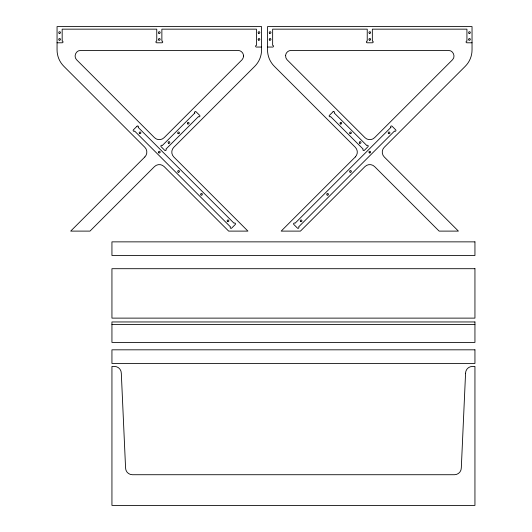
<?xml version="1.0" encoding="UTF-8"?>
<svg xmlns="http://www.w3.org/2000/svg" width="532" height="532" viewBox="0 0 532 532"><rect width="100%" height="100%" fill="white"/><g stroke="black" fill="none" stroke-linecap="round" stroke-linejoin="round"><path stroke-width="0.8" d="M57.057 42.793L62.171 42.793A0.851 0.851 0 0 0 63.022 41.935A0.851 0.851 0 0 0 62.171 41.084L62.171 29.154L156.76 29.154L156.76 41.084A0.851 0.851 0 0 0 155.903 41.935A0.851 0.851 0 0 0 156.76 42.793L161.868 42.793A0.851 0.851 0 0 0 162.726 41.935A0.851 0.851 0 0 0 161.868 41.084L161.868 29.154L256.457 29.154L256.457 45.346A0.851 0.851 0 0 0 255.606 46.198A0.851 0.851 0 0 0 256.457 47.049L261.564 47.049M472.037 42.793L466.93 42.793A0.851 0.851 0 0 1 466.072 41.935A0.851 0.851 0 0 1 466.93 41.084L466.93 29.154L372.34 29.154L372.34 41.084A0.851 0.851 0 0 1 373.191 41.935A0.851 0.851 0 0 1 372.34 42.793L367.233 42.793A0.851 0.851 0 0 1 366.375 41.935A0.851 0.851 0 0 1 367.233 41.084L367.233 29.154L272.643 29.154L272.643 45.346A0.851 0.851 0 0 1 273.495 46.198A0.851 0.851 0 0 1 272.643 47.049L267.53 47.049M111.939 324.513L474.943 324.513M243.536 55.993L243.204 57.862L242.087 59.717L164.135 137.668A6.816 6.816 0 0 1 154.493 137.668L76.541 59.717C73.336 56.538 75.87 50.44 80.372 50.46L238.256 50.46C241.122 50.527 243.596 53.127 243.536 55.993M465.567 373.258L461.304 467.907A6.816 6.816 0 0 1 454.488 474.724L132.388 474.724A6.816 6.816 0 0 1 125.572 467.907L121.309 373.258A6.816 6.816 0 0 0 114.493 366.442L111.939 366.442L111.939 505.4L474.943 505.4L474.943 366.442L472.383 366.442A6.816 6.816 0 0 0 465.567 373.258M285.591 55.448L285.89 57.862L287.014 59.717L364.965 137.668A6.816 6.816 0 0 0 374.608 137.668L452.559 59.717C455.764 56.538 453.231 50.44 448.722 50.46L290.844 50.46C288.178 50.533 285.804 52.781 285.591 55.448M137.023 126.217L133.406 129.835A0.851 0.851 0 0 0 133.406 131.038A0.851 0.851 0 0 0 134.609 131.038L230.462 226.891A0.851 0.851 0 0 0 230.462 228.095A0.851 0.851 0 0 0 231.666 228.095L235.284 224.477A0.851 0.851 0 0 0 235.284 223.274A0.851 0.851 0 0 0 234.073 223.274L138.227 127.427A0.851 0.851 0 0 0 138.227 126.217A0.851 0.851 0 0 0 137.023 126.217M144.85 156.947L70.696 231.107L89.975 231.107L154.493 166.589A6.816 6.816 0 0 1 164.135 166.589L228.654 231.107L247.932 231.107L173.778 156.947A6.816 6.816 0 0 1 173.778 147.311L254.748 66.334A23.275 23.275 0 0 0 261.564 49.875L261.564 26.6L57.057 26.6L57.057 49.875A23.275 23.275 0 0 0 63.88 66.334L144.85 147.311A6.816 6.816 0 0 1 144.85 156.947M194.858 112.97L162.32 145.509A0.851 0.851 0 0 0 161.116 145.509A0.851 0.851 0 0 0 161.116 146.712L164.734 150.323A0.851 0.851 0 0 0 165.944 150.323A0.851 0.851 0 0 0 165.944 149.113L198.476 116.581A0.851 0.851 0 0 0 199.686 116.581A0.851 0.851 0 0 0 199.686 115.371L196.062 111.767A0.851 0.851 0 0 0 194.858 111.767A0.851 0.851 0 0 0 194.858 112.97M355.323 156.947L281.169 231.107L300.447 231.107L364.965 166.589A6.816 6.816 0 0 1 374.608 166.589L439.126 231.107L458.404 231.107L384.244 156.947A6.816 6.816 0 0 1 384.244 147.311L465.221 66.334A23.275 23.275 0 0 0 472.037 49.875L472.037 26.6L267.53 26.6L267.53 49.875A23.275 23.275 0 0 0 274.352 66.334L355.323 147.311A6.816 6.816 0 0 1 355.323 156.947M390.874 127.427L295.027 223.274A0.851 0.851 0 0 0 293.817 223.274A0.851 0.851 0 0 0 293.817 224.477L297.435 228.095A0.851 0.851 0 0 0 298.638 228.095A0.851 0.851 0 0 0 298.638 226.891L394.491 131.038A0.851 0.851 0 0 0 395.695 131.038A0.851 0.851 0 0 0 395.695 129.835L392.077 126.217A0.851 0.851 0 0 0 390.874 126.217A0.851 0.851 0 0 0 390.874 127.427M333.039 111.767L329.414 115.371A0.851 0.851 0 0 0 329.414 116.581A0.851 0.851 0 0 0 330.618 116.581L363.157 149.113A0.851 0.851 0 0 0 363.157 150.323A0.851 0.851 0 0 0 364.36 150.323L367.984 146.712A0.851 0.851 0 0 0 367.984 145.509A0.851 0.851 0 0 0 366.781 145.509L334.242 112.97A0.851 0.851 0 0 0 334.242 111.767A0.851 0.851 0 0 0 333.039 111.767M474.943 241.861L111.939 241.861L111.939 255.493L474.943 255.493L474.943 241.861M474.943 268.7L111.939 268.7L111.939 318.123L474.943 318.123L474.943 268.7M474.943 321.953L111.939 321.953L111.939 342.409L474.943 342.409L474.943 321.953M474.943 349.817L111.939 349.817L111.939 363.449L474.943 363.449L474.943 349.817M469.058 33.303A0.851 0.851 0 0 0 470.335 32.565A0.851 0.851 0 0 0 469.058 31.827A0.851 0.851 0 0 0 469.058 33.303M468.911 40.013A0.851 0.851 0 0 0 470.315 39.561A0.851 0.851 0 0 0 469.224 38.57A0.851 0.851 0 0 0 468.911 40.013M369.361 40.119A0.851 0.851 0 0 0 370.638 39.381A0.851 0.851 0 0 0 369.361 38.643A0.851 0.851 0 0 0 369.361 40.119M369.361 33.303A0.851 0.851 0 0 0 370.638 32.565A0.851 0.851 0 0 0 369.361 31.827A0.851 0.851 0 0 0 369.361 33.303M269.664 33.303A0.851 0.851 0 0 0 270.941 32.565A0.851 0.851 0 0 0 269.664 31.827A0.851 0.851 0 0 0 269.664 33.303M269.664 40.119A0.851 0.851 0 0 0 270.941 39.381A0.851 0.851 0 0 0 269.664 38.643A0.851 0.851 0 0 0 269.664 40.119M359.718 143.228A0.851 0.851 0 0 0 360.995 142.49A0.851 0.851 0 0 0 359.718 141.751A0.851 0.851 0 0 0 359.718 143.228M350.076 133.585A0.851 0.851 0 0 0 351.359 132.847A0.851 0.851 0 0 0 350.076 132.109A0.851 0.851 0 0 0 350.076 133.585M340.44 123.943A0.851 0.851 0 0 0 341.717 123.205A0.851 0.851 0 0 0 340.44 122.466A0.851 0.851 0 0 0 340.44 123.943M388.639 133.585A0.851 0.851 0 0 0 389.916 132.854A0.851 0.851 0 0 0 388.646 132.109A0.851 0.851 0 0 0 388.639 133.585M369.361 152.864A0.851 0.851 0 0 0 370.638 152.125A0.851 0.851 0 0 0 369.361 151.387A0.851 0.851 0 0 0 369.361 152.864M327.18 195.045A0.851 0.851 0 0 0 328.463 194.306A0.851 0.851 0 0 0 327.18 193.568A0.851 0.851 0 0 0 327.18 195.045M300.673 221.558A0.851 0.851 0 0 0 301.95 220.82A0.851 0.851 0 0 0 300.673 220.082A0.851 0.851 0 0 0 300.673 221.558M350.076 172.149A0.851 0.851 0 0 0 351.359 171.41A0.851 0.851 0 0 0 350.076 170.672A0.851 0.851 0 0 0 350.076 172.149M59.192 33.303A0.851 0.851 0 0 0 60.468 32.565A0.851 0.851 0 0 0 59.192 31.827A0.851 0.851 0 0 0 59.192 33.303M59.152 40.099A0.851 0.851 0 0 0 60.468 39.421A0.851 0.851 0 0 0 59.225 38.623A0.851 0.851 0 0 0 59.152 40.099M158.888 40.119A0.851 0.851 0 0 0 160.165 39.381A0.851 0.851 0 0 0 158.888 38.643A0.851 0.851 0 0 0 158.888 40.119M158.888 33.303A0.851 0.851 0 0 0 160.165 32.565A0.851 0.851 0 0 0 158.888 31.827A0.851 0.851 0 0 0 158.888 33.303M258.585 33.303A0.851 0.851 0 0 0 259.862 32.565A0.851 0.851 0 0 0 258.585 31.827A0.851 0.851 0 0 0 258.585 33.303M258.585 40.119A0.851 0.851 0 0 0 259.862 39.381A0.851 0.851 0 0 0 258.585 38.643A0.851 0.851 0 0 0 258.585 40.119M168.531 143.228A0.851 0.851 0 0 0 169.808 142.49A0.851 0.851 0 0 0 168.531 141.751A0.851 0.851 0 0 0 168.531 143.228M177.994 133.452A0.851 0.851 0 0 0 179.417 133.066A0.851 0.851 0 0 0 178.373 132.022A0.851 0.851 0 0 0 177.994 133.452M187.809 123.943A0.851 0.851 0 0 0 189.086 123.205A0.851 0.851 0 0 0 187.809 122.466A0.851 0.851 0 0 0 187.809 123.943M139.437 133.452A0.851 0.851 0 0 0 140.86 133.06A0.851 0.851 0 0 0 139.81 132.022A0.851 0.851 0 0 0 139.437 133.452M158.888 152.864A0.851 0.851 0 0 0 160.165 152.125A0.851 0.851 0 0 0 158.888 151.387A0.851 0.851 0 0 0 158.888 152.864M201.063 195.045A0.851 0.851 0 0 0 202.346 194.306A0.851 0.851 0 0 0 201.063 193.568A0.851 0.851 0 0 0 201.063 195.045M227.576 221.558A0.851 0.851 0 0 0 228.853 220.82A0.851 0.851 0 0 0 227.576 220.082A0.851 0.851 0 0 0 227.576 221.558M178.167 172.149A0.851 0.851 0 0 0 179.45 171.41A0.851 0.851 0 0 0 178.167 170.672A0.851 0.851 0 0 0 178.167 172.149"/></g></svg>
